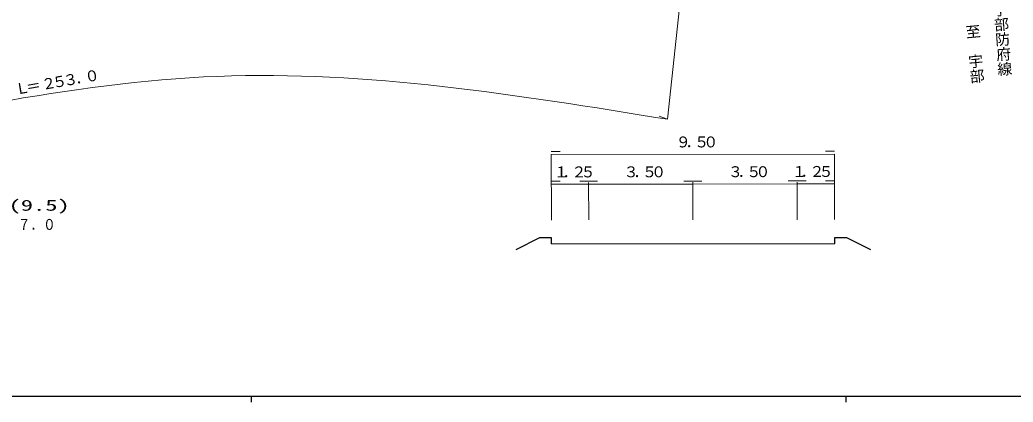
# Model space of a CAD drawing. Units: millimetres, scale not verified. Extents: x 40000 to 680000, y 20000 to 380000.
# Drawn here: x 229087 to 396130, y 204000 to 268232 of the extents above; entities that cross this region are included whole.
import ezdxf
from ezdxf.enums import TextEntityAlignment as Align

# ---------------------------------------------------------------- set-up
doc = ezdxf.new("R2010")
doc.units = ezdxf.units.MM
doc.header["$LTSCALE"] = 1000
for name, color, linetype, lineweight in [('M-BGD', 7, 'Continuous', 25), ('M-STR-HTXT', 7, 'Continuous', 13), ('M-TTL-BAND', 7, 'Continuous', 25)]:
    doc.layers.add(name, color=color, linetype=linetype, lineweight=lineweight)
doc.styles.add('@ＭＳ ゴシック', font='')
doc.styles.add('ＭＳ ゴシック', font='')
doc.styles.get('@ＭＳ ゴシック').set_extended_font_data('@MS Gothic')
doc.styles.get('ＭＳ ゴシック').set_extended_font_data('MS Gothic')

msp = doc.modelspace()

# ---------------------------------------------------------------- linework, layer by layer
at = {"layer": 'M-BGD'}
for p, q in [((316480, 231591), (312474, 229581)), ((318485, 231594), (316480, 231591)), ((318487, 230592), (318485, 231594)), ((318487, 230592), (366119, 230657)), ((366118, 231659), (368122, 231662)), ((366119, 230657), (366118, 231659)), ((368122, 231662), (372135, 229663))]:
    msp.add_line(p, q, dxfattribs=at)
at = {"layer": 'M-STR-HTXT'}
for p, q in [((342548, 293453), (338004, 251528)), ((336600, 252067), (338004, 251528)), ((318465, 246128), (319969, 246130)), ((318466, 245627), (366098, 245692)), ((318481, 234601), (318466, 245627)), ((366098, 246194), (364594, 246192)), ((366094, 234666), (366078, 245692)), ((318472, 241117), (319976, 241119)), ((318473, 240615), (324738, 240624)), ((324737, 241125), (323233, 241123)), ((324737, 241125), (326240, 241127)), ((324746, 234610), (324737, 240925)), ((324738, 240624), (342279, 240648)), ((342278, 241149), (340775, 241147)), ((342278, 241149), (343782, 241151)), ((342287, 234634), (342279, 240949)), ((342279, 240648), (359820, 240672)), ((359820, 241173), (358316, 241171)), ((359820, 241173), (361323, 241175)), ((359829, 234658), (359820, 240963)), ((359820, 240672), (366105, 240681)), ((366105, 241182), (364601, 241180))]:
    msp.add_line(p, q, dxfattribs=at)
msp.add_open_spline([(108868, 232771), (135179, 237099), (161490, 241427), (187817, 246784), (212590, 251825), (237378, 257776), (262315, 258740), (287444, 259712), (312724, 255620), (338004, 251528)], degree=3, knots=[0, 0, 0, 0, 1, 1, 1, 2, 2, 2, 3, 3, 3, 3], dxfattribs=at)
at = {"layer": 'M-TTL-BAND'}
for p, q in [((40000, 205000), (579000, 205000)), ((268000, 205000), (268000, 204000)), ((368000, 205000), (368000, 204000))]:
    msp.add_line(p, q, dxfattribs=at)

# ---------------------------------------------------------------- texts
at = {"layer": 'M-BGD', "style": '@ＭＳ ゴシック'}
for s, rotation, p in [('一般県道\u3000宇部防府線', 274.112, (393314, 258649)), ('至\u3000宇部', 275.13, (388681, 257428))]:
    msp.add_text(s, height=1833, rotation=rotation, dxfattribs=at).set_placement(p, align=Align.BOTTOM_RIGHT)
at = {"layer": 'M-BGD', "style": 'ＭＳ ゴシック'}
for s, width, p in [('L=8.2 W=(9.5)', 1.65, (210734, 235579)), ('７．０', 0.85, (228741, 232385))]:
    msp.add_text(s, height=1833, rotation=0.078, dxfattribs=dict(at, width=width)).set_placement(p, align=Align.BOTTOM_LEFT)
at = {"layer": 'M-STR-HTXT', "style": 'ＭＳ ゴシック'}
for s, rotation, p in [('３', 9.99, (236638, 256532)), ('０', 9.99, (240246, 257168)), ('Ｌ', 9.99, (228541, 255107)), ('＝', 9.99, (230395, 255431)), ('２', 9.99, (232981, 255895)), ('５', 9.99, (234785, 256209)), ('．', 9.99, (238583, 256875)), ('９', 0.078, (339411, 246248)), ('５', 0.078, (342499, 246252)), ('０', 0.078, (344032, 246254)), ('．', 0.078, (341055, 246250)), ('１', 0.068, (318890, 241208)), ('２', 0.068, (321867, 241212)), ('５', 0.068, (323390, 241214)), ('３', 0.081, (330638, 241224)), ('５', 0.081, (333735, 241228)), ('０', 0.081, (335258, 241230)), ('３', 0.078, (348179, 241248)), ('５', 0.078, (351276, 241252)), ('０', 0.078, (352800, 241254)), ('１', 0.083, (358924, 241283)), ('．', 0.083, (360408, 241285)), ('２', 0.083, (361901, 241287)), ('５', 0.083, (363425, 241289)), ('．', 0.068, (320373, 241210)), ('．', 0.081, (332281, 241226)), ('．', 0.078, (349823, 241250))]:
    msp.add_text(s, height=1833, rotation=rotation, dxfattribs=at).set_placement(p, align=Align.BOTTOM_LEFT)

doc.saveas('drawing.dxf')
